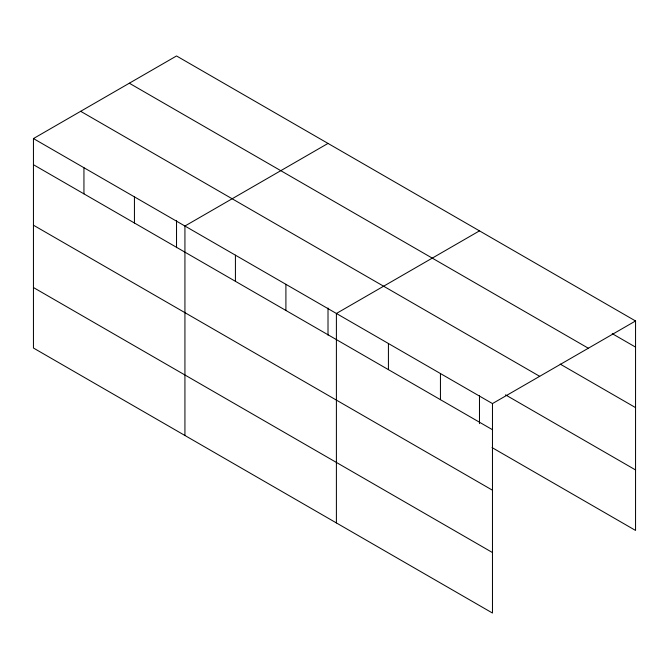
<?xml version="1.0" encoding="UTF-8"?>
<svg xmlns="http://www.w3.org/2000/svg" width="669" height="669" viewBox="0 0 669 669"><rect width="100%" height="100%" fill="white"/><g stroke="black" fill="none" stroke-linecap="round" stroke-linejoin="round"><path stroke-width="1" d="M33.45 138.567L492.468 403.583L492.468 613.038L33.45 348.031L33.45 138.567L176.532 55.962L635.55 320.969L635.55 530.433L492.041 447.578M328.011 143.417L184.928 226.022L184.928 435.486M479.481 230.864L336.398 313.477L336.398 522.941M492.468 403.583L635.55 320.969M612.227 333.647L635.55 347.111M129.318 83.224L588.335 348.231M560.204 364.103L635.55 407.605M80.665 111.305L539.682 376.321M505.496 394.852L635.55 469.939M33.45 164.708L492.468 429.715M33.45 225.202L492.468 490.21M33.45 287.536L492.468 552.544M479.481 395.479L479.481 423.636M440.445 373.545L440.445 399.686M388.421 343.506L388.421 369.648M328.011 308.024L328.011 335.144M285.906 284.325L285.906 310.466M235.421 255.173L235.421 281.315M176.532 220.569L176.532 247.689M134.436 196.87L134.436 223.011M83.943 167.718L83.943 193.859"/></g></svg>
